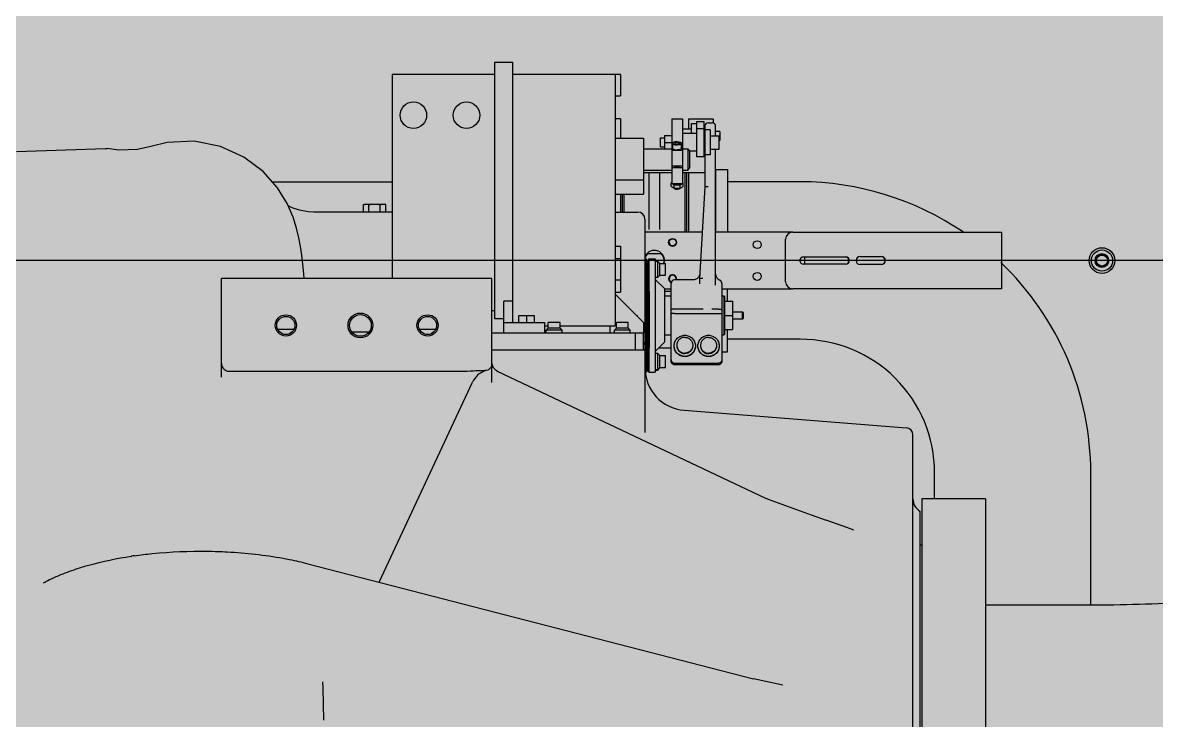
# Model space of a CAD drawing. Header units: millimetres. Extents: x -18489 to 17339, y -1599 to 10961.
# Drawn here: x -16764.6 to -16663, y 1604.2 to 1666.7 of the extents above; entities that cross this region are included whole.
import ezdxf

# ---------------------------------------------------------------- set-up
doc = ezdxf.new("R2010")
doc.units = ezdxf.units.MM
for name, color, linetype in [('188K-SM-03-F10-MECH-EQ-Y2257103$0$0 Xref', 8, 'Continuous'), ('188K-SM-03-F10-MECH-EQ-Y2257103$0$M-EQU-FOUNDATION', 8, 'Continuous'), ('188K-SM-03-F10-MECH-EQ-Y2257103$0$Micron CUP L10 HVAC EQU$0$M-MECH-EQU', 136, 'Continuous'), ('188K-SM-03-F10-MECH-EQ-Y2257103$0$Micron CUP L10 HVAC EQU$0$M-PHASE1 AREA', 252, 'Continuous')]:
    doc.layers.add(name, color=color, linetype=linetype)
pattern_1 = [(50, (4473.52, 709.2), (54.6554, -4.78173), [5.715, -62.865]), (355, (4473.52, 709.2), (-10.57303, 57.31705), [4.572, -50.29218]), (100.45144, (4478.076, 708.8), (44.08237, 52.53533), [4.857, -53.42707]), (46.1842, (4473.52, 724.44), (81.32371, -12.6127), [8.5725, -94.2975]), (96.63556, (4480.3, 723.39), (71.22124, 74.22784), [7.2855, -80.14068]), (351.18415, (4473.52, 724.44), (71.22124, 74.22784), [6.858, -75.43792]), (21, (4481.14, 720.63), (45.48432, -30.67956), [5.715, -62.865]), (326, (4481.14, 720.63), (18.54061, 55.25639), [4.572, -50.292]), (71.45144, (4484.93, 718.07), (64.02493, 24.57683), [4.857, -53.42698]), (37.5, (4473.521, 709.2), (0.926581, 25.366512), [0, -49.6824, 0, -51.054, 0, -50.4825]), (7.5, (4473.52, 709.2), (20.0459, 30.054172), [0, -29.1084, 0, -48.5394, 0, -19.2405]), (327.5, (4456.529, 709.2), (40.677179, -1.718623), [0, -19.05, 0, -59.436, 0, -78.867]), (317.5, (4448.91, 709.2), (44.438754, 7.62795), [0, -24.765, 0, -39.4716, 0, -56.007])]

# ---------------------------------------------------------------- blocks, each defined once
blk = doc.blocks.new('188K-SM-03-F10-MECH-EQ-Y2257103$0$Micron CUP L10 HVAC EQU$0$A$C0c53ceb0')
at = {"layer": '188K-SM-03-F10-MECH-EQ-Y2257103$0$Micron CUP L10 HVAC EQU$0$M-PHASE1 AREA'}
for p, q in [((-5791.1714, 7457.61504), (-5775.3131, 7457.61504)), ((-5791.1714, 7227.66977), (-5791.1714, 7457.61504)), ((-5775.3131, 7457.61504), (-5775.3131, 7224.49811)), ((-5791.1714, 7446.51423), (-5883.1495, 7446.51423)), ((-5883.1495, 7446.51423), (-5883.1495, 7263.69982)), ((-5678.57751, 7446.51423), (-5775.3131, 7446.51423)), ((-5683.335, 7446.51423), (-5683.335, 7221.32645)), ((-5678.57751, 7446.51423), (-5678.57751, 7427.48428)), ((-5683.335, 7427.48428), (-5678.57751, 7427.48428)), ((-5678.61587, 7406.72914), (-5683.335, 7406.72914)), ((-5678.61587, 7406.72895), (-5678.61587, 7389.42437)), ((-5632.58845, 7406.87255), (-5623.07348, 7406.87255)), ((-5632.58845, 7406.87255), (-5632.58845, 7348.86465)), ((-5623.07348, 7406.87255), (-5623.07348, 7348.86465)), ((-5617.86786, 7406.72914), (-5595.60282, 7406.72914)), ((-5617.86786, 7406.72895), (-5617.86786, 7397.40651)), ((-5615.15702, 7393.71265), (-5615.15702, 7402.62072)), ((-5615.15702, 7402.62072), (-5610.38684, 7402.62072)), ((-5610.38684, 7372.66213), (-5610.38684, 7404.51442)), ((-5610.38684, 7404.51442), (-5604.04353, 7404.51442)), ((-5604.04353, 7404.51442), (-5604.04353, 7372.66213)), ((-5600.00918, 7403.29518), (-5596.45692, 7403.29518)), ((-5595.60282, 7406.72895), (-5595.60282, 7403.1599)), ((-5639.33774, 7391.81172), (-5632.58845, 7391.81172)), ((-5639.33774, 7391.81172), (-5639.33774, 7379.9094)), ((-5615.15702, 7397.40651), (-5623.07348, 7397.40651)), ((-5610.38684, 7393.71265), (-5623.07348, 7393.71265)), ((-5610.38684, 7398.0242), (-5604.04353, 7398.0242)), ((-5603.05397, 7398.50391), (-5604.04353, 7398.50391)), ((-5604.04353, 7392.76749), (-5603.43457, 7392.76749)), ((-5603.05397, 7400.25013), (-5603.05397, 7345.87702)), ((-5598.28379, 7396.88431), (-5603.05397, 7396.88431)), ((-5598.28379, 7396.88431), (-5598.28379, 7374.55583)), ((-5598.28379, 7391.6701), (-5590.34196, 7391.6701)), ((-5593.41212, 7391.65317), (-5593.41212, 7400.25013)), ((-5589.78375, 7395.42106), (-5593.41212, 7395.42106)), ((-5590.34196, 7379.77004), (-5590.34196, 7391.6701)), ((-5589.78375, 7395.42106), (-5589.78375, 7387.49191)), ((-6099.14493, 7382.11201), (-6111.29658, 7379.26667)), ((-6084.56704, 7385.65661), (-6099.14505, 7382.11208)), ((-6060.31, 7386.72352), (-6084.56704, 7385.65661)), ((-6036.82562, 7382.09134), (-6060.31, 7386.72352)), ((-6015.8453, 7372.54781), (-6036.82562, 7382.09134)), ((-5683.335, 7389.42437), (-5657.96173, 7389.42437)), ((-5657.96173, 7389.42437), (-5657.96173, 7339.4644)), ((-5642.68702, 7389.68464), (-5639.33774, 7389.68464)), ((-5642.68702, 7381.75549), (-5642.68702, 7389.68464)), ((-5642.68702, 7381.75549), (-5639.33774, 7381.75549)), ((-5639.33774, 7385.4684), (-5632.58845, 7385.4684)), ((-5631.85263, 7380.31735), (-5631.85263, 7384.84754)), ((-5629.03704, 7385.52443), (-5630.17969, 7384.84754)), ((-5630.17969, 7384.84754), (-5629.03704, 7384.17064)), ((-5629.03704, 7384.17064), (-5629.03704, 7385.52443)), ((-5626.75176, 7385.52443), (-5629.03704, 7385.52443)), ((-5629.03704, 7384.17064), (-5626.75176, 7384.17064)), ((-5625.60911, 7384.84754), (-5626.75176, 7385.52443)), ((-5626.75176, 7384.17064), (-5626.75176, 7385.52443)), ((-5626.75176, 7384.17064), (-5625.60911, 7384.84754)), ((-5623.93617, 7380.31735), (-5623.93617, 7384.84754)), ((-5589.78375, 7387.49191), (-5590.34196, 7387.49191)), ((-6219.49758, 7377.49934), (-6139.8827, 7380.27955)), ((-6139.8827, 7380.27955), (-6138.32607, 7380.14129)), ((-6127.93881, 7378.64941), (-6138.32601, 7380.14134)), ((-6111.29658, 7379.26667), (-6127.93881, 7378.64941)), ((-5998.57213, 7359.49831), (-6015.8453, 7372.54781)), ((-5657.96173, 7379.9094), (-5632.58845, 7379.9094)), ((-5632.58845, 7378.6685), (-5623.07348, 7378.6685)), ((-5623.07348, 7379.9094), (-5618.31599, 7379.9094)), ((-5618.31599, 7379.9094), (-5616.73016, 7378.32357)), ((-5618.31599, 7379.9094), (-5618.31599, 7360.87944)), ((-5616.73016, 7378.32357), (-5616.73016, 7362.46527)), ((-5610.38684, 7377.72749), (-5616.73016, 7377.72749)), ((-5604.04353, 7372.66213), (-5610.38684, 7372.66213)), ((-5604.04353, 7378.67264), (-5603.43457, 7378.67264)), ((-5598.28379, 7374.55583), (-5603.05397, 7374.55583)), ((-5598.28379, 7379.77004), (-5590.34196, 7379.77004)), ((-5593.41212, 7257.70032), (-5593.41212, 7379.77004)), ((-5657.96173, 7360.87944), (-5632.58845, 7360.87944)), ((-5632.58845, 7364.60108), (-5623.07348, 7364.60108)), ((-5632.58845, 7363.1705), (-5623.07348, 7363.1705)), ((-5623.07348, 7360.87944), (-5618.31599, 7360.87944)), ((-5618.31599, 7360.87944), (-5616.73016, 7362.46527)), ((-5593.41212, 7361.56472), (-5582.91618, 7361.56472)), ((-5593.41212, 7361.56472), (-5593.41212, 7305.23606)), ((-5582.91618, 7361.56472), (-5582.91618, 7305.23606)), ((-5985.71758, 7344.92679), (-5998.57213, 7359.49831)), ((-5683.335, 7352.19382), (-5657.96173, 7352.19382)), ((-5632.58845, 7358.39293), (-5657.96173, 7358.39293)), ((-5653.00285, 7307.6148), (-5653.00285, 7358.39293)), ((-5643.48787, 7307.6148), (-5643.48787, 7358.39293)), ((-5603.05397, 7358.39293), (-5623.07348, 7358.39293)), ((-5621.09596, 7358.39293), (-5621.09596, 7305.23606)), ((-5619.45369, 7358.39293), (-5619.45369, 7305.23606)), ((-5617.86786, 7358.39293), (-5617.86786, 7305.23606)), ((-5990.57979, 7350.43844), (-5883.1495, 7350.43844)), ((-5977.11924, 7330.89673), (-5985.71758, 7344.92679)), ((-5632.58845, 7349.86646), (-5633.38787, 7349.39288)), ((-5633.38787, 7349.39288), (-5632.58845, 7348.91931)), ((-5633.38787, 7346.29328), (-5633.38787, 7349.39288)), ((-5633.38787, 7346.29328), (-5630.64114, 7344.66613)), ((-5632.58845, 7348.86465), (-5623.07348, 7348.86465)), ((-5632.49619, 7348.86465), (-5630.64114, 7347.76573)), ((-5630.64114, 7344.66613), (-5630.64114, 7347.76573)), ((-5630.64114, 7347.76573), (-5625.14766, 7347.76573)), ((-5630.64114, 7344.66613), (-5625.14766, 7344.66613)), ((-5630.30486, 7344.55274), (-5630.30486, 7344.66613)), ((-5625.48394, 7344.55274), (-5625.48394, 7344.66613)), ((-5625.14766, 7347.76573), (-5623.29261, 7348.86465)), ((-5625.14766, 7344.66613), (-5625.14766, 7347.76573)), ((-5625.14766, 7344.66613), (-5622.40093, 7346.29328)), ((-5622.40093, 7349.39288), (-5623.07348, 7349.7913)), ((-5623.07348, 7348.99446), (-5622.40093, 7349.39288)), ((-5622.40093, 7346.29328), (-5622.40093, 7349.39288)), ((-5603.05397, 7345.8776), (-5607.87489, 7263.80168)), ((-5517.65931, 7350.43773), (-5582.91456, 7350.43773)), ((-5971.86346, 7318.84172), (-5977.11924, 7330.89673)), ((-5908.92693, 7329.99385), (-5907.57762, 7330.3554)), ((-5907.57762, 7330.3554), (-5890.1335, 7330.3554)), ((-5888.78419, 7329.99385), (-5890.1335, 7330.3554)), ((-5683.335, 7339.4644), (-5657.96173, 7339.4644)), ((-5678.61587, 7339.4644), (-5678.61587, 7323.327)), ((-5677.03004, 7339.4644), (-5677.03004, 7323.327)), ((-5675.39476, 7323.327), (-5675.39476, 7339.4644)), ((-5972.69411, 7327.15897), (-5976.25541, 7328.91539)), ((-5966.13753, 7324.96151), (-5972.69411, 7327.15897)), ((-5958.35586, 7323.57897), (-5966.13753, 7324.96151)), ((-5953.24686, 7323.327), (-5958.35586, 7323.57897)), ((-5883.1495, 7323.327), (-5953.2454, 7323.327)), ((-5908.92693, 7323.327), (-5908.92693, 7329.99385)), ((-5903.89124, 7323.327), (-5903.89124, 7329.99385)), ((-5893.81987, 7323.327), (-5893.81987, 7329.99385)), ((-5888.78419, 7323.327), (-5888.78419, 7329.99385)), ((-5683.335, 7323.327), (-5663.06175, 7323.327)), ((-5968.6895, 7308.84937), (-5971.86346, 7318.84172)), ((-5656.71844, 7316.98368), (-5656.71844, 7125.94897)), ((-5966.65791, 7300.28163), (-5968.6895, 7308.84937)), ((-5965.22788, 7292.43598), (-5966.65791, 7300.28163)), ((-5605.44114, 7305.23606), (-5656.71844, 7305.23606)), ((-5524.4238, 7305.23606), (-5593.41212, 7305.23606)), ((-5524.4238, 7305.23606), (-5337.44562, 7305.23606)), ((-5337.44562, 7305.23606), (-5337.44562, 7254.48952)), ((-5964.11, 7284.71812), (-5965.22788, 7292.43598)), ((-5683.335, 7292.62534), (-5678.57751, 7292.62534)), ((-5678.57751, 7292.62332), (-5678.57751, 7251.52268)), ((-5530.76712, 7260.83284), (-5530.76712, 7298.89274)), ((-3683.5878, 7279.86279), (-8809.19869, 7279.86279)), ((-5963.14924, 7276.63365), (-5964.11, 7284.71812)), ((-5683.335, 7281.58797), (-5678.57751, 7281.58797)), ((-5656.71844, 7281.46111), (-5655.73365, 7281.46111)), ((-5654.56171, 7279.43124), (-5655.73365, 7281.46111)), ((-5655.73365, 7281.46111), (-5655.73365, 7179.96802)), ((-5653.38977, 7281.46111), (-5654.56171, 7279.43124)), ((-5654.56171, 7279.43124), (-5654.56171, 7181.99788)), ((-5654.27785, 7286.20611), (-5642.21287, 7286.20611)), ((-5653.38977, 7281.46111), (-5653.38977, 7179.96802)), ((-5653.38977, 7281.46111), (-5647.71092, 7281.46111)), ((-5647.71092, 7281.46098), (-5647.71092, 7179.96815)), ((-5517.66092, 7278.57233), (-5517.66092, 7281.15325)), ((-5514.78196, 7283.03445), (-5476.72205, 7283.03445)), ((-5513.80728, 7283.04259), (-5513.80458, 7276.68329)), ((-5464.03542, 7283.41505), (-5445.00546, 7283.41505)), ((-5962.27451, 7267.95242), (-5963.14924, 7276.63365)), ((-5645.30046, 7279.07602), (-5647.71092, 7279.07602)), ((-5643.52433, 7277.27452), (-5645.30046, 7279.07602)), ((-5645.30046, 7264.81624), (-5645.30046, 7279.07602)), ((-5643.52433, 7266.61774), (-5643.52433, 7277.27452)), ((-5643.52433, 7277.27452), (-5638.19595, 7277.27452)), ((-5638.19595, 7266.61774), (-5638.19595, 7277.27452)), ((-5476.72205, 7276.69113), (-5514.78196, 7276.69113)), ((-5445.00546, 7276.31053), (-5464.03542, 7276.31053)), ((-5793.72579, 7263.69982), (-6036.04052, 7263.69982)), ((-6036.04052, 7175.33078), (-6036.04052, 7263.69982)), ((-5961.89738, 7263.69982), (-5962.27451, 7267.95242)), ((-5793.72579, 7170.48182), (-5793.72579, 7263.69982)), ((-5683.335, 7262.55802), (-5678.57751, 7262.55802)), ((-5647.71092, 7264.81624), (-5645.30046, 7264.81624)), ((-5647.48797, 7262.9694), (-5639.33774, 7254.81917)), ((-5643.52433, 7266.61774), (-5645.30046, 7264.81624)), ((-5643.52433, 7266.61774), (-5638.19595, 7266.61774)), ((-5633.24816, 7189.41531), (-5633.24816, 7259.38615)), ((-5613.86133, 7262.43115), (-5630.20337, 7262.43115)), ((-5613.3486, 7262.45188), (-5613.86132, 7262.43112)), ((-5612.52884, 7262.57266), (-5613.3486, 7262.45188)), ((-5611.75774, 7262.7901), (-5612.52884, 7262.57266)), ((-5611.04352, 7263.09138), (-5611.75774, 7262.7901)), ((-5610.39195, 7263.46405), (-5611.04352, 7263.09138)), ((-5609.8068, 7263.89621), (-5610.39195, 7263.46405)), ((-5609.29018, 7264.37667), (-5609.8068, 7263.89621)), ((-5608.84273, 7264.89517), (-5609.29018, 7264.37667)), ((-5608.46387, 7265.44255), (-5608.84273, 7264.89517)), ((-5608.15155, 7266.01199), (-5608.46387, 7265.44255)), ((-5607.91201, 7266.5753), (-5608.15155, 7266.01199)), ((-5607.74346, 7267.10147), (-5607.91201, 7266.5753)), ((-5607.87489, 7263.8011), (-5607.87489, 7258.93219)), ((-5607.66022, 7267.45641), (-5607.74346, 7267.10147)), ((-5587.83001, 7259.38615), (-5587.83001, 7189.41531)), ((-5683.335, 7251.52065), (-5678.57751, 7251.52065)), ((-5657.96173, 7224.49811), (-5683.335, 7249.87138)), ((-5653.00285, 7252.11077), (-5653.00285, 7201.33265)), ((-5639.33774, 7254.81917), (-5639.33774, 7206.60996)), ((-5639.33774, 7254.48952), (-5633.24816, 7254.48952)), ((-5633.24816, 7252.11077), (-5639.33774, 7252.11077)), ((-5587.83001, 7254.48952), (-5524.4238, 7254.48952)), ((-5582.91618, 7243.4012), (-5582.91618, 7254.48952)), ((-5337.44562, 7254.48952), (-5524.4238, 7254.48952)), ((-5783.24225, 7214.98314), (-5783.24225, 7243.52807)), ((-5775.3131, 7243.52807), (-5783.24225, 7243.52807)), ((-5639.33774, 7248.12063), (-5633.24816, 7248.12063)), ((-5587.83001, 7248.12063), (-5586.11731, 7248.12063)), ((-5586.11731, 7248.12063), (-5586.11731, 7213.3085)), ((-5586.11731, 7248.12063), (-5585.35611, 7247.68115)), ((-5585.35611, 7247.68057), (-5585.35611, 7213.74856)), ((-5585.35611, 7243.4012), (-5578.2516, 7243.4012)), ((-5578.2516, 7243.4012), (-5578.2516, 7218.02793)), ((-5791.1714, 7234.806), (-5793.72579, 7234.806)), ((-5769.75636, 7224.49811), (-5769.75636, 7230.66382)), ((-5769.75636, 7230.66382), (-5755.49658, 7230.66382)), ((-5762.62647, 7224.49811), (-5762.62647, 7230.66382)), ((-5755.49658, 7224.49811), (-5755.49658, 7230.66382)), ((-5664.12743, 7230.66382), (-5663.51847, 7230.66382)), ((-5663.51847, 7230.05486), (-5663.51847, 7230.66382)), ((-5605.30854, 7236.30126), (-5630.20337, 7236.30126)), ((-5630.20337, 7232.39507), (-5590.8748, 7232.39507)), ((-5590.8748, 7236.30126), (-5595.97847, 7236.30126)), ((-5585.35611, 7230.71456), (-5578.2516, 7230.71456)), ((-5578.2516, 7233.88876), (-5569.24408, 7233.88876)), ((-5569.24408, 7233.88876), (-5568.48289, 7233.12756)), ((-5569.24408, 7227.54037), (-5569.24408, 7233.88876)), ((-5568.48289, 7228.30157), (-5568.48289, 7233.12756)), ((-5783.24225, 7227.66977), (-5791.1714, 7227.66977)), ((-5783.24225, 7224.49811), (-5746.76817, 7224.49811)), ((-5746.76817, 7224.49811), (-5746.76817, 7214.98314)), ((-5746.76817, 7221.32645), (-5743.39353, 7221.32645)), ((-5745.19503, 7217.3936), (-5743.39353, 7219.16973)), ((-5743.39353, 7219.16973), (-5743.39353, 7224.49811)), ((-5732.73675, 7219.16973), (-5743.39353, 7219.16973)), ((-5732.7369, 7224.49811), (-5743.39338, 7224.49811)), ((-5732.73675, 7219.16973), (-5732.73675, 7224.49811)), ((-5732.73675, 7221.32645), (-5683.335, 7221.32645)), ((-5730.93525, 7217.3936), (-5732.73675, 7219.16973)), ((-5688.09248, 7221.32645), (-5688.09248, 7214.98314)), ((-5684.12157, 7217.3936), (-5682.32007, 7219.16973)), ((-5682.32007, 7219.16973), (-5682.32007, 7224.49811)), ((-5671.66329, 7219.16973), (-5682.32007, 7219.16973)), ((-5671.66344, 7224.49811), (-5682.31992, 7224.49811)), ((-5671.66329, 7219.16973), (-5671.66329, 7224.49811)), ((-5669.86179, 7217.3936), (-5671.66329, 7219.16973)), ((-5657.96173, 7224.49811), (-5657.96173, 7214.98314)), ((-5578.2516, 7227.54037), (-5569.24408, 7227.54037)), ((-5569.24408, 7227.54037), (-5568.48289, 7228.30157)), ((-5985.63792, 7218.28166), (-5971.02375, 7218.28166)), ((-5919.19111, 7215.99807), (-5903.89327, 7215.99807)), ((-5858.77157, 7218.28166), (-5844.15739, 7218.28166)), ((-5793.72579, 7214.98314), (-5657.96173, 7214.98314)), ((-5745.19503, 7214.98314), (-5745.19503, 7217.3936)), ((-5730.93525, 7217.3936), (-5745.19503, 7217.3936)), ((-5730.93525, 7214.98314), (-5730.93525, 7217.3936)), ((-5684.12157, 7214.98314), (-5684.12157, 7217.3936)), ((-5669.86179, 7217.3936), (-5684.12157, 7217.3936)), ((-5669.86179, 7214.98314), (-5669.86179, 7217.3936)), ((-5665.16773, 7199.50544), (-5665.16773, 7214.98314)), ((-5658.06322, 7199.50544), (-5658.06322, 7214.98314)), ((-5639.33774, 7213.3085), (-5633.24816, 7213.3085)), ((-5587.83001, 7213.3085), (-5586.11731, 7213.3085)), ((-5586.11731, 7213.3085), (-5585.35611, 7213.74798)), ((-5585.35611, 7218.02793), (-5578.2516, 7218.02793)), ((-5582.91618, 7198.16086), (-5582.91618, 7218.02793)), ((-5517.66092, 7209.28528), (-5582.91618, 7209.28528)), ((-5656.71844, 7199.50544), (-5793.72579, 7199.50544)), ((-5647.48797, 7198.45973), (-5639.33774, 7206.60996)), ((-5633.24816, 7201.33265), (-5644.61506, 7201.33265)), ((-5643.48787, 7202.45983), (-5643.48787, 7201.33265)), ((-5645.30046, 7196.61289), (-5647.71092, 7196.61289)), ((-5643.52433, 7194.81139), (-5645.30046, 7196.61289)), ((-5645.30046, 7182.35311), (-5645.30046, 7196.61289)), ((-5643.52433, 7184.15461), (-5643.52433, 7194.81139)), ((-5643.52433, 7194.81139), (-5638.19595, 7194.81139)), ((-5638.19595, 7184.15461), (-5638.19595, 7194.81139)), ((-5587.83001, 7198.16086), (-5582.91618, 7198.16086)), ((-5821.29924, 7180.40521), (-6029.69683, 7180.42255)), ((-5793.19118, 7185.60398), (-5793.67694, 7187.61174)), ((-5792.00487, 7183.35328), (-5793.19118, 7185.60398)), ((-5790.0991, 7181.34972), (-5792.00487, 7183.35328)), ((-5788.72352, 7180.49044), (-5790.0991, 7181.34972)), ((-5548.48974, 7066.82281), (-5788.69419, 7180.47656)), ((-5656.71844, 7179.96802), (-5655.73365, 7179.96802)), ((-5654.56171, 7181.99788), (-5655.73365, 7179.96802)), ((-5653.38977, 7179.96802), (-5654.56171, 7181.99788)), ((-5653.38977, 7179.96802), (-5647.71092, 7179.96802)), ((-5647.71092, 7182.35311), (-5645.30046, 7182.35311)), ((-5646.65953, 7181.54137), (-5647.71092, 7181.54137)), ((-5643.52433, 7184.15461), (-5645.30046, 7182.35311)), ((-5643.52433, 7184.15461), (-5638.19595, 7184.15461)), ((-5630.20337, 7187.97464), (-5590.8748, 7187.97464)), ((-5630.20337, 7187.81331), (-5590.8748, 7187.81331)), ((-5590.8748, 7186.37051), (-5630.20337, 7186.37051)), ((-5894.75118, 6991.7936), (-5811.18544, 7171.00092)), ((-5621.67712, 7145.77755), (-5422.61706, 7129.93987)), ((-5416.77684, 6774.50316), (-5416.77684, 7123.61086)), ((-5397.28773, 7066.29777), (-5397.28773, 7089.56326)), ((-5257.43506, 6971.148), (-5257.43506, 7089.56326)), ((-5547.56821, 7066.42616), (-5548.48971, 7066.82279)), ((-5547.2526, 7066.3077), (-5547.56821, 7066.42616)), ((-5547.25265, 7066.30771), (-5507.88609, 7052.06492)), ((-5351.7557, 7066.29777), (-5408.84555, 7066.29777)), ((-5408.84555, 7066.29775), (-5408.84555, 6368.5329)), ((-5351.7557, 7066.29775), (-5351.7557, 6368.5329)), ((-5507.88609, 7052.06492), (-5494.51291, 7047.26323)), ((-5475.92156, 7040.65509), (-5494.51291, 7047.26323)), ((-5410.4201, 7055.29525), (-5410.4201, 6379.53134)), ((-5469.5834, 7038.41132), (-5475.92156, 7040.65509)), ((-5410.43388, 7025.09118), (-5408.84555, 7025.09118)), ((-6116.93035, 7014.93792), (-6116.58167, 7014.99033)), ((-6116.81491, 7014.82202), (-6116.45673, 7014.8641)), ((-5958.64341, 7008.28566), (-5559.50156, 6905.25788)), ((-6195.21536, 6991.2244), (-6195.23912, 6991.21138)), ((-5254.64256, 6971.148), (-5351.7557, 6971.148)), ((-5248.12228, 6971.16597), (-5254.64256, 6971.148)), ((-5533.16051, 6899.49043), (-5559.50024, 6905.2582)), ((-5945.06929, 6902.54484), (-5945.06932, 6902.55286)), ((-5944.93454, 6896.70067), (-5945.06926, 6902.54484)), ((-5944.28647, 6867.97349), (-5944.93454, 6896.70067)), ((-5533.16051, 6899.49043), (-5533.16376, 6899.49102))]:
    blk.add_line(p, q, dxfattribs=at)
for centre, radius in [((-5864.11955, 7410.04016), 11.89372), ((-5816.54467, 7410.04016), 11.89372), ((-5632.0082, 7296.09995), 3.55226), ((-5632.0082, 7296.09995), 3.17166), ((-5556.14039, 7294.07182), 3.55226), ((-5247.44558, 7279.86279), 11.4879), ((-5247.44558, 7279.86279), 9.51498), ((-5247.44558, 7279.86279), 6.17839), ((-5247.44558, 7279.86279), 5.67682), ((-5247.44558, 7279.86279), 5.29033), ((-5247.44558, 7279.86279), 4.90973), ((-5556.14039, 7265.65376), 3.55226), ((-5978.29927, 7221.70705), 9.51498), ((-5978.29927, 7221.70705), 8.13213), ((-5911.54219, 7221.70705), 11.10081), ((-5911.54219, 7221.70705), 9.71796), ((-5851.43292, 7221.70705), 9.51498), ((-5851.43292, 7221.70705), 8.13213)]:
    blk.add_circle(centre, radius, dxfattribs=at)
for centre, radius, start, end in [((-5600.00918, 7400.25039), 3.04479, 90, 180), ((-5596.45692, 7400.25039), 3.04479, 0, 90), ((-5603.43457, 7393.14809), 0.3806, 270, 0), ((-5603.43457, 7378.29204), 0.3806, 0, 90), ((-5518.31034, 7089.56326), 260.87528, 55.84772991, 89.85736929), ((-5663.06175, 7316.98368), 6.34332, 0, 90), ((-5524.4238, 7298.89274), 6.34332, 90, 180), ((-5640.12591, 7292.54942), 6.34332, 8.83283844, 38.41435594), ((-5648.24536, 7279.86279), 8.75378, 133.56128448, 164.52042816), ((-5648.24536, 7279.86279), 9.12169, 343.34169816, 155.45454546), ((-5648.24536, 7279.86279), 8.75378, 342.73550115, 46.43871552), ((-5514.78196, 7279.86279), 3.17166, 90, 270), ((-5476.72205, 7279.86279), 3.17166, 270, 90), ((-5476.97578, 7279.86279), 3.17166, 274.68569801, 85.31430199), ((-5464.03542, 7279.86279), 3.55226, 90, 270), ((-5445.00546, 7279.86279), 3.55226, 270, 90), ((-5445.2592, 7279.86279), 3.55226, 274.16545684, 85.83454316), ((-5518.31034, 7089.56326), 260.87528, 0, 46.26205073), ((-5646.94973, 7263.50765), 0.7612, 180, 225), ((-5632.0082, 7263.62563), 3.55226, 340.03499678, 251.84765396), ((-5632.0082, 7263.62563), 3.17166, 337.53823738, 252.5844872), ((-5640.12591, 7267.17615), 6.34332, 321.58564406, 351.16716156), ((-5630.20337, 7259.38636), 3.04479, 90, 180), ((-5587.06881, 7267.96838), 6.34332, 180, 246.08346558), ((-5590.8748, 7259.38636), 3.04479, 0, 66.08346558), ((-5524.4238, 7260.83284), 6.34332, 180, 270), ((-5517.01151, 7089.56326), 119.72378, 0, 90.31079016), ((-5663.77498, 7202.30238), 7.02237, 30.3321547, 34.77861289), ((-5646.94973, 7197.92148), 0.7612, 135, 180), ((-6029.6972, 7187.58), 6.34332, 180, 216.87989059), ((-5793.93846, 7162.95849), 19.02995, 108.65302278, 154.99993775), ((-5800.07245, 7187.68222), 6.44555, 270.43156277, 272.25077166), ((-5618.65853, 7183.71756), 38.05991, 180, 265.451), ((-5646.65953, 7184.71302), 3.17166, 270, 349.89197358), ((-5423.12016, 7123.61654), 6.34332, 0, 85.451), ((-5404.09021, 7066.29577), 12.68664, 180, 240.06999585), ((-6060.89817, 6643.3749), 375.76414, 98.12416995, 98.52189642)]:
    blk.add_arc(centre, radius, start, end, dxfattribs=at)
for points, knots in [([(-5627.8944, 7386.20133), (-5628.15195, 7386.20133), (-5628.53574, 7386.18864), (-5629.04042, 7386.14561), (-5629.40526, 7386.10117), (-5629.75561, 7386.04478), (-5630.08811, 7385.97699), (-5630.3996, 7385.89847), (-5630.6871, 7385.80997), (-5630.90913, 7385.72687), (-5631.07217, 7385.6556), (-5631.21762, 7385.58513), (-5631.38026, 7385.49343), (-5631.54787, 7385.37406), (-5631.68109, 7385.24916), (-5631.77863, 7385.11942), (-5631.82966, 7385.00529), (-5631.84938, 7384.9146), (-5631.85263, 7384.86974), (-5631.85263, 7384.84754)], [0, 0, 0, 0, 0.1745988697, 0.2600579958, 0.3433212556, 0.4237029607, 0.5005582458, 0.5732949316, 0.641387248, 0.7043927255, 0.7338827608, 0.7619852213, 0.8139421402, 0.860256661, 0.9011649159, 0.9372618826, 0.9696314474, 0.9849504909, 1, 1, 1, 1]), ([(-5631.85263, 7384.84754), (-5631.85263, 7384.82534), (-5631.84938, 7384.78047), (-5631.82966, 7384.68978), (-5631.77863, 7384.57565), (-5631.68109, 7384.44591), (-5631.54787, 7384.32101), (-5631.38026, 7384.20164), (-5631.21762, 7384.10994), (-5631.07217, 7384.03947), (-5630.90913, 7383.9682), (-5630.6871, 7383.88511), (-5630.3996, 7383.7966), (-5630.08811, 7383.71808), (-5629.75561, 7383.65029), (-5629.40526, 7383.5939), (-5629.04042, 7383.54946), (-5628.53574, 7383.50643), (-5628.15195, 7383.49374), (-5627.8944, 7383.49374)], [0, 0, 0, 0, 0.0150495091, 0.0303685526, 0.0627381174, 0.0988350841, 0.139743339, 0.1860578598, 0.2380147787, 0.2661172392, 0.2956072745, 0.358612752, 0.4267050684, 0.4994417542, 0.5762970393, 0.6566787444, 0.7399420042, 0.8254011303, 1, 1, 1, 1]), ([(-5627.8944, 7386.20133), (-5627.63685, 7386.20133), (-5627.25306, 7386.18864), (-5626.74838, 7386.14561), (-5626.38354, 7386.10117), (-5626.03319, 7386.04478), (-5625.70069, 7385.97699), (-5625.3892, 7385.89847), (-5625.1017, 7385.80997), (-5624.87967, 7385.72687), (-5624.71663, 7385.6556), (-5624.57118, 7385.58513), (-5624.40854, 7385.49343), (-5624.24093, 7385.37406), (-5624.10771, 7385.24916), (-5624.01017, 7385.11942), (-5623.95914, 7385.00529), (-5623.93942, 7384.9146), (-5623.93617, 7384.86974), (-5623.93617, 7384.84754)], [0, 0, 0, 0, 0.1745988697, 0.2600579958, 0.3433212556, 0.4237029607, 0.5005582458, 0.5732949316, 0.641387248, 0.7043927255, 0.7338827608, 0.7619852213, 0.8139421402, 0.860256661, 0.9011649159, 0.9372618826, 0.9696314474, 0.9849504909, 1, 1, 1, 1]), ([(-5623.93617, 7384.84754), (-5623.93617, 7384.82534), (-5623.93942, 7384.78047), (-5623.95914, 7384.68978), (-5624.01017, 7384.57565), (-5624.10771, 7384.44591), (-5624.24093, 7384.32101), (-5624.40854, 7384.20164), (-5624.57118, 7384.10994), (-5624.71663, 7384.03947), (-5624.87967, 7383.9682), (-5625.1017, 7383.88511), (-5625.3892, 7383.7966), (-5625.70069, 7383.71808), (-5626.03319, 7383.65029), (-5626.38354, 7383.5939), (-5626.74838, 7383.54946), (-5627.25306, 7383.50643), (-5627.63685, 7383.49374), (-5627.8944, 7383.49374)], [0, 0, 0, 0, 0.0150495091, 0.0303685526, 0.0627381174, 0.0988350841, 0.139743339, 0.1860578598, 0.2380147787, 0.2661172392, 0.2956072745, 0.358612752, 0.4267050684, 0.4994417542, 0.5762970393, 0.6566787444, 0.7399420042, 0.8254011303, 1, 1, 1, 1]), ([(-5631.85263, 7380.31735), (-5631.85263, 7380.29145), (-5631.84818, 7380.23891), (-5631.82831, 7380.16091), (-5631.79541, 7380.08363), (-5631.74969, 7380.00736), (-5631.69139, 7379.93229), (-5631.62075, 7379.85861), (-5631.538, 7379.78651), (-5631.40738, 7379.68945), (-5631.21401, 7379.57466), (-5630.94681, 7379.45088), (-5630.6402, 7379.3382), (-5630.42105, 7379.27406), (-5630.30584, 7379.24379)], [0, 0, 0, 0, 0.039012118, 0.0789688686, 0.1207391778, 0.1650636176, 0.2125331407, 0.2635927064, 0.318558126, 0.3776368025, 0.5084785777, 0.6563487479, 0.8205946663, 1, 1, 1, 1]), ([(-5630.30584, 7379.24379), (-5630.12623, 7379.1966), (-5629.74872, 7379.11457), (-5629.15864, 7379.02818), (-5628.53502, 7378.97536), (-5628.1096, 7378.96356), (-5627.8944, 7378.96356)], [0, 0, 0, 0, 0.2289293179, 0.4756840764, 0.734715221, 1, 1, 1, 1]), ([(-5625.48296, 7379.24379), (-5625.66257, 7379.1966), (-5626.04008, 7379.11457), (-5626.63016, 7379.02818), (-5627.25378, 7378.97536), (-5627.6792, 7378.96356), (-5627.8944, 7378.96356)], [0, 0, 0, 0, 0.2289293179, 0.4756840764, 0.734715221, 1, 1, 1, 1]), ([(-5623.93617, 7380.31735), (-5623.93617, 7380.29145), (-5623.94062, 7380.23891), (-5623.96049, 7380.16091), (-5623.99339, 7380.08363), (-5624.03911, 7380.00736), (-5624.09741, 7379.93229), (-5624.16805, 7379.85861), (-5624.2508, 7379.78651), (-5624.38142, 7379.68945), (-5624.57479, 7379.57466), (-5624.84199, 7379.45088), (-5625.1486, 7379.3382), (-5625.36775, 7379.27406), (-5625.48296, 7379.24379)], [0, 0, 0, 0, 0.039012118, 0.0789688686, 0.1207391778, 0.1650636176, 0.2125331407, 0.2635927064, 0.318558126, 0.3776368025, 0.5084785777, 0.6563487479, 0.8205946663, 1, 1, 1, 1]), ([(-5627.8944, 7363.96889), (-5628.16134, 7363.96889), (-5628.67115, 7363.99627), (-5629.3674, 7364.11714), (-5629.86135, 7364.28189), (-5630.15224, 7364.45413), (-5630.25757, 7364.54981), (-5630.29646, 7364.59953)], [0, 0, 0, 0, 0.3155386531, 0.6017381695, 0.8340558254, 0.925385251, 1, 1, 1, 1]), ([(-5625.49234, 7364.59953), (-5625.53123, 7364.54981), (-5625.63656, 7364.45413), (-5625.92745, 7364.28189), (-5626.4214, 7364.11714), (-5627.11765, 7363.99627), (-5627.62746, 7363.96889), (-5627.8944, 7363.96889)], [0, 0, 0, 0, 0.074614749, 0.1659441746, 0.3982618305, 0.6844613469, 1, 1, 1, 1]), ([(-5631.70235, 7348.86353), (-5631.62417, 7348.79774), (-5631.43964, 7348.67264), (-5631.11811, 7348.5135), (-5630.7356, 7348.37076), (-5630.45806, 7348.2922), (-5630.31077, 7348.25559)], [0, 0, 0, 0, 0.2003933238, 0.4348502657, 0.7023289912, 1, 1, 1, 1]), ([(-5630.31077, 7348.25559), (-5630.12898, 7348.21041), (-5629.74866, 7348.13181), (-5629.15634, 7348.04892), (-5628.53318, 7347.99832), (-5628.10885, 7347.98702), (-5627.8944, 7347.98702)], [0, 0, 0, 0, 0.2306320542, 0.4776703186, 0.7359646394, 1, 1, 1, 1]), ([(-5630.30486, 7344.55274), (-5630.30486, 7344.53922), (-5630.30288, 7344.5119), (-5630.29087, 7344.45667), (-5630.2598, 7344.38717), (-5630.2004, 7344.30816), (-5630.11927, 7344.2321), (-5630.0172, 7344.1594), (-5629.89506, 7344.09054), (-5629.75393, 7344.0261), (-5629.59509, 7343.96664), (-5629.42, 7343.91275), (-5629.23031, 7343.86493), (-5629.02783, 7343.82364), (-5628.73869, 7343.77712), (-5628.35971, 7343.73853), (-5628.05124, 7343.72831), (-5627.8944, 7343.72831)], [0, 0, 0, 0, 0.015050095, 0.0303697371, 0.0627405449, 0.0988389228, 0.1397487375, 0.1860650934, 0.2380239933, 0.2956077737, 0.3586156747, 0.4267106617, 0.4994501355, 0.5763084177, 0.6566932299, 0.8253943783, 1, 1, 1, 1]), ([(-5627.8944, 7347.98702), (-5627.67995, 7347.98702), (-5627.25562, 7347.99832), (-5626.63246, 7348.04892), (-5626.04014, 7348.13181), (-5625.65982, 7348.21041), (-5625.47803, 7348.25559)], [0, 0, 0, 0, 0.2640353606, 0.5223296814, 0.7693679458, 1, 1, 1, 1]), ([(-5625.48394, 7344.55274), (-5625.48394, 7344.53922), (-5625.48592, 7344.5119), (-5625.49793, 7344.45667), (-5625.529, 7344.38717), (-5625.5884, 7344.30816), (-5625.66953, 7344.2321), (-5625.7716, 7344.1594), (-5625.89374, 7344.09054), (-5626.03487, 7344.0261), (-5626.19371, 7343.96664), (-5626.3688, 7343.91275), (-5626.55849, 7343.86493), (-5626.76097, 7343.82364), (-5627.05011, 7343.77712), (-5627.42909, 7343.73853), (-5627.73756, 7343.72831), (-5627.8944, 7343.72831)], [0, 0, 0, 0, 0.015050095, 0.0303697371, 0.0627405449, 0.0988389228, 0.1397487375, 0.1860650934, 0.2380239933, 0.2956077737, 0.3586156747, 0.4267106617, 0.4994501355, 0.5763084177, 0.6566932299, 0.8253943783, 1, 1, 1, 1]), ([(-5625.47803, 7348.25559), (-5625.33074, 7348.2922), (-5625.0532, 7348.37076), (-5624.67069, 7348.5135), (-5624.34916, 7348.67264), (-5624.16463, 7348.79774), (-5624.08645, 7348.86353)], [0, 0, 0, 0, 0.2976710088, 0.5651497343, 0.7996066762, 1, 1, 1, 1]), ([(-5603.05397, 7345.87702), (-5603.05397, 7345.88638), (-5603.03174, 7345.90923), (-5602.99014, 7345.94177), (-5602.91587, 7345.97887), (-5602.76517, 7346.02504), (-5602.50913, 7346.06309), (-5601.96079, 7346.12077), (-5601.11534, 7346.15493), (-5600.39738, 7346.14925), (-5600.00918, 7346.13801)], [0, 0, 0, 0, 0.0090844089, 0.0271907757, 0.0536044474, 0.0878675778, 0.180327543, 0.3035282425, 0.6232436268, 1, 1, 1, 1]), ([(-5908.92693, 7329.99385), (-5908.81414, 7330.02407), (-5908.36492, 7330.13842), (-5907.90895, 7330.22745), (-5907.56537, 7330.27464)], [0, 0, 0, 0, 0.2518884729, 1, 1, 1, 1]), ([(-5907.56537, 7330.27464), (-5907.46932, 7330.28784), (-5907.08559, 7330.33444), (-5906.69866, 7330.3554), (-5906.40909, 7330.3554)], [0, 0, 0, 0, 0.2508444738, 1, 1, 1, 1]), ([(-5906.40909, 7330.3554), (-5905.98723, 7330.3554), (-5905.13645, 7330.28726), (-5904.30457, 7330.1046), (-5903.89124, 7329.99385)], [0, 0, 0, 0, 0.4964392741, 1, 1, 1, 1]), ([(-5903.89124, 7329.99385), (-5903.05675, 7330.10565), (-5901.38183, 7330.28851), (-5899.69745, 7330.3554), (-5898.85556, 7330.3554)], [0, 0, 0, 0, 0.5000188483, 1, 1, 1, 1]), ([(-5898.85556, 7330.3554), (-5898.01367, 7330.3554), (-5896.32929, 7330.28851), (-5894.65437, 7330.10565), (-5893.81987, 7329.99385)], [0, 0, 0, 0, 0.4999811568, 1, 1, 1, 1]), ([(-5893.81987, 7329.99385), (-5893.40655, 7330.1046), (-5892.57467, 7330.28726), (-5891.72388, 7330.3554), (-5891.30203, 7330.3554)], [0, 0, 0, 0, 0.503560731, 1, 1, 1, 1]), ([(-5891.30203, 7330.3554), (-5890.88018, 7330.3554), (-5890.02939, 7330.28726), (-5889.19751, 7330.1046), (-5888.78419, 7329.99385)], [0, 0, 0, 0, 0.4964392741, 1, 1, 1, 1]), ([(-5607.87489, 7263.80168), (-5607.87489, 7263.81115), (-5607.85184, 7263.83404), (-5607.80962, 7263.86671), (-5607.73431, 7263.90387), (-5607.58284, 7263.94982), (-5607.32637, 7263.9876), (-5606.77831, 7264.04503), (-5605.93415, 7264.07901), (-5605.21747, 7264.0733), (-5604.8301, 7264.06209)], [0, 0, 0, 0, 0.0091856884, 0.027590296, 0.0543390402, 0.0888328543, 0.1814587651, 0.3046652308, 0.6239993792, 1, 1, 1, 1]), ([(-5630.20337, 7236.30126), (-5630.59206, 7236.30126), (-5631.31158, 7236.28134), (-5632.15705, 7236.20838), (-5632.70588, 7236.11432), (-5632.95959, 7236.05087), (-5633.11113, 7235.99022), (-5633.19589, 7235.94449), (-5633.24816, 7235.89057), (-5633.24816, 7235.85555)], [0, 0, 0, 0, 0.3722471448, 0.6890124805, 0.8117982476, 0.9048896442, 0.9396154679, 0.966459883, 1, 1, 1, 1]), ([(-5630.20337, 7232.39507), (-5630.59195, 7232.39507), (-5631.15621, 7232.38647), (-5631.87394, 7232.35506), (-5632.32945, 7232.32462), (-5632.70406, 7232.28783), (-5632.98195, 7232.24759), (-5633.15114, 7232.20731), (-5633.22885, 7232.17235), (-5633.24816, 7232.14908), (-5633.24816, 7232.13941)], [0, 0, 0, 0, 0.3785624291, 0.5496621844, 0.6998006394, 0.823414797, 0.9158700639, 0.9742209962, 0.9905804693, 1, 1, 1, 1]), ([(-5604.8301, 7236.48784), (-5604.85506, 7236.45143), (-5604.98992, 7236.33142), (-5605.17719, 7236.30123), (-5605.30854, 7236.30126)], [0, 0, 0, 0, 0.2515514417, 1, 1, 1, 1]), ([(-5595.97847, 7236.30126), (-5596.10984, 7236.30124), (-5596.29778, 7236.33092), (-5596.43155, 7236.45172), (-5596.45692, 7236.48784)], [0, 0, 0, 0, 0.7485115328, 1, 1, 1, 1]), ([(-5590.8748, 7236.30126), (-5590.48611, 7236.30126), (-5589.76659, 7236.28134), (-5588.92111, 7236.20838), (-5588.37228, 7236.11432), (-5588.11857, 7236.05087), (-5587.96704, 7235.99022), (-5587.88228, 7235.94449), (-5587.83001, 7235.89057), (-5587.83001, 7235.85555)], [0, 0, 0, 0, 0.3722471448, 0.6890124805, 0.8117982476, 0.9048896442, 0.9396154679, 0.966459883, 1, 1, 1, 1]), ([(-5590.8748, 7232.39507), (-5590.48622, 7232.39507), (-5589.92195, 7232.38647), (-5589.20422, 7232.35506), (-5588.74872, 7232.32462), (-5588.37411, 7232.28783), (-5588.09621, 7232.24759), (-5587.92702, 7232.20731), (-5587.84932, 7232.17235), (-5587.83001, 7232.14908), (-5587.83001, 7232.13941)], [0, 0, 0, 0, 0.3785624291, 0.5496621844, 0.6998006394, 0.823414797, 0.9158700639, 0.9742209962, 0.9905804693, 1, 1, 1, 1]), ([(-5630.58394, 7203.45773), (-5630.58394, 7204.07862), (-5630.46125, 7205.32391), (-5629.91626, 7207.11732), (-5629.03126, 7208.7708), (-5627.84026, 7210.21986), (-5626.38913, 7211.4091), (-5624.73339, 7212.29271), (-5622.93761, 7212.83688), (-5621.69075, 7212.95935), (-5621.06899, 7212.95935)], [0, 0, 0, 0, 0.1249136812, 0.249840511, 0.3747915986, 0.4997745418, 0.6247912818, 0.7498415897, 0.8749112144, 1, 1, 1, 1]), ([(-5621.06899, 7211.07638), (-5621.53488, 7211.07638), (-5622.4692, 7210.9846), (-5623.81485, 7210.57687), (-5625.05555, 7209.91473), (-5626.14294, 7209.02361), (-5627.03539, 7207.93777), (-5627.69856, 7206.69877), (-5628.10695, 7205.3549), (-5628.19888, 7204.42176), (-5628.19888, 7203.95651)], [0, 0, 0, 0, 0.1250861532, 0.2501591966, 0.3752080125, 0.5002251665, 0.625208041, 0.7501592369, 0.8750861818, 1, 1, 1, 1]), ([(-5621.06899, 7212.95935), (-5620.44723, 7212.95935), (-5619.20037, 7212.83688), (-5617.40459, 7212.29271), (-5615.74885, 7211.4091), (-5614.29772, 7210.21986), (-5613.10673, 7208.7708), (-5612.22172, 7207.11732), (-5611.67673, 7205.32391), (-5611.55404, 7204.07862), (-5611.55404, 7203.45773)], [0, 0, 0, 0, 0.1250887856, 0.2501584103, 0.3752087182, 0.5002254582, 0.6252084014, 0.750159489, 0.8750863188, 1, 1, 1, 1]), ([(-5621.06899, 7211.07638), (-5620.6031, 7211.07638), (-5619.66878, 7210.9846), (-5618.32313, 7210.57687), (-5617.08243, 7209.91473), (-5615.99504, 7209.02361), (-5615.10259, 7207.93777), (-5614.43942, 7206.69877), (-5614.03103, 7205.3549), (-5613.9391, 7204.42176), (-5613.9391, 7203.95651)], [0, 0, 0, 0, 0.1250861532, 0.2501591966, 0.3752080125, 0.5002251665, 0.625208041, 0.7501592369, 0.8750861818, 1, 1, 1, 1]), ([(-5609.27039, 7203.43023), (-5609.27039, 7204.05112), (-5609.14771, 7205.29641), (-5608.60271, 7207.08982), (-5607.71771, 7208.74329), (-5606.52671, 7210.19235), (-5605.07558, 7211.3816), (-5603.41984, 7212.2652), (-5601.62406, 7212.80937), (-5600.3772, 7212.93184), (-5599.75544, 7212.93184)], [0, 0, 0, 0, 0.1249136812, 0.249840511, 0.3747915986, 0.4997745418, 0.6247912818, 0.7498415897, 0.8749112144, 1, 1, 1, 1]), ([(-5599.75544, 7211.04888), (-5600.22134, 7211.04888), (-5601.15565, 7210.9571), (-5602.5013, 7210.54936), (-5603.74201, 7209.88723), (-5604.82939, 7208.9961), (-5605.72185, 7207.91027), (-5606.38501, 7206.67126), (-5606.7934, 7205.3274), (-5606.88533, 7204.39426), (-5606.88533, 7203.92901)], [0, 0, 0, 0, 0.1250861532, 0.2501591966, 0.3752080125, 0.5002251665, 0.625208041, 0.7501592369, 0.8750861818, 1, 1, 1, 1]), ([(-5599.75544, 7212.93184), (-5599.13369, 7212.93184), (-5597.88683, 7212.80937), (-5596.09104, 7212.2652), (-5594.4353, 7211.3816), (-5592.98418, 7210.19235), (-5591.79318, 7208.74329), (-5590.90818, 7207.08982), (-5590.36318, 7205.29641), (-5590.2405, 7204.05112), (-5590.2405, 7203.43023)], [0, 0, 0, 0, 0.1250887856, 0.2501584103, 0.3752087182, 0.5002254582, 0.6252084014, 0.750159489, 0.8750863188, 1, 1, 1, 1]), ([(-5599.75544, 7211.04888), (-5599.28955, 7211.04888), (-5598.35523, 7210.9571), (-5597.00958, 7210.54936), (-5595.76888, 7209.88723), (-5594.6815, 7208.9961), (-5593.78904, 7207.91027), (-5593.12587, 7206.67126), (-5592.71749, 7205.3274), (-5592.62555, 7204.39426), (-5592.62555, 7203.92901)], [0, 0, 0, 0, 0.1250861532, 0.2501591966, 0.3752080125, 0.5002251665, 0.625208041, 0.7501592369, 0.8750861818, 1, 1, 1, 1]), ([(-5657.71389, 7205.84876), (-5657.50988, 7205.50008), (-5656.89509, 7204.14021), (-5656.71844, 7202.62729), (-5656.71844, 7201.54849)], [0, 0, 0, 0, 0.2724456187, 1, 1, 1, 1]), ([(-5621.06899, 7193.95612), (-5621.69075, 7193.95612), (-5622.93761, 7194.07859), (-5624.73339, 7194.62276), (-5626.38913, 7195.50637), (-5627.84026, 7196.69561), (-5629.03126, 7198.14467), (-5629.91626, 7199.79815), (-5630.46125, 7201.59156), (-5630.58394, 7202.83685), (-5630.58394, 7203.45773)], [0, 0, 0, 0, 0.1250887856, 0.2501584103, 0.3752087182, 0.5002254582, 0.6252084014, 0.750159489, 0.8750863188, 1, 1, 1, 1]), ([(-5621.06899, 7193.7827), (-5621.69075, 7193.7827), (-5622.93761, 7193.90516), (-5624.73339, 7194.44933), (-5626.38913, 7195.33294), (-5627.84026, 7196.52218), (-5629.03126, 7197.97124), (-5629.91626, 7199.62472), (-5630.46125, 7201.41813), (-5630.58394, 7202.66342), (-5630.58394, 7203.28431)], [0, 0, 0, 0, 0.1250887856, 0.2501584103, 0.3752087182, 0.5002254582, 0.6252084014, 0.750159489, 0.8750863188, 1, 1, 1, 1]), ([(-5628.19888, 7203.95651), (-5628.19888, 7203.49126), (-5628.10695, 7202.55812), (-5627.69856, 7201.21425), (-5627.03539, 7199.97525), (-5626.14294, 7198.88941), (-5625.05555, 7197.99829), (-5623.81485, 7197.33615), (-5622.4692, 7196.92842), (-5621.53488, 7196.83664), (-5621.06899, 7196.83664)], [0, 0, 0, 0, 0.1249138182, 0.2498407631, 0.374791959, 0.4997748335, 0.6247919875, 0.7498408034, 0.8749138468, 1, 1, 1, 1]), ([(-5628.19888, 7203.56663), (-5628.19888, 7203.10138), (-5628.10695, 7202.16824), (-5627.69856, 7200.82438), (-5627.03539, 7199.58537), (-5626.14294, 7198.49954), (-5625.05555, 7197.60841), (-5623.81485, 7196.94627), (-5622.4692, 7196.53854), (-5621.53488, 7196.44676), (-5621.06899, 7196.44676)], [0, 0, 0, 0, 0.1249138182, 0.2498407631, 0.374791959, 0.4997748335, 0.6247919875, 0.7498408034, 0.8749138468, 1, 1, 1, 1]), ([(-5613.9391, 7203.95651), (-5613.9391, 7203.49126), (-5614.03103, 7202.55812), (-5614.43942, 7201.21425), (-5615.10259, 7199.97525), (-5615.99504, 7198.88941), (-5617.08243, 7197.99829), (-5618.32313, 7197.33615), (-5619.66878, 7196.92842), (-5620.6031, 7196.83664), (-5621.06899, 7196.83664)], [0, 0, 0, 0, 0.1249138182, 0.2498407631, 0.374791959, 0.4997748335, 0.6247919875, 0.7498408034, 0.8749138468, 1, 1, 1, 1]), ([(-5613.9391, 7203.56663), (-5613.9391, 7203.10138), (-5614.03103, 7202.16824), (-5614.43942, 7200.82438), (-5615.10259, 7199.58537), (-5615.99504, 7198.49954), (-5617.08243, 7197.60841), (-5618.32313, 7196.94627), (-5619.66878, 7196.53854), (-5620.6031, 7196.44676), (-5621.06899, 7196.44676)], [0, 0, 0, 0, 0.1249138182, 0.2498407631, 0.374791959, 0.4997748335, 0.6247919875, 0.7498408034, 0.8749138468, 1, 1, 1, 1]), ([(-5611.55404, 7203.45773), (-5611.55404, 7202.83685), (-5611.67673, 7201.59156), (-5612.22172, 7199.79815), (-5613.10673, 7198.14467), (-5614.29772, 7196.69561), (-5615.74885, 7195.50637), (-5617.40459, 7194.62276), (-5619.20037, 7194.07859), (-5620.44723, 7193.95612), (-5621.06899, 7193.95612)], [0, 0, 0, 0, 0.1249136812, 0.249840511, 0.3747915986, 0.4997745418, 0.6247912818, 0.7498415897, 0.8749112144, 1, 1, 1, 1]), ([(-5611.55404, 7203.28431), (-5611.55404, 7202.66342), (-5611.67673, 7201.41813), (-5612.22172, 7199.62472), (-5613.10673, 7197.97124), (-5614.29772, 7196.52218), (-5615.74885, 7195.33294), (-5617.40459, 7194.44933), (-5619.20037, 7193.90516), (-5620.44723, 7193.7827), (-5621.06899, 7193.7827)], [0, 0, 0, 0, 0.1249136812, 0.249840511, 0.3747915986, 0.4997745418, 0.6247912818, 0.7498415897, 0.8749112144, 1, 1, 1, 1]), ([(-5599.75544, 7193.92862), (-5600.3772, 7193.92862), (-5601.62406, 7194.05109), (-5603.41984, 7194.59526), (-5605.07558, 7195.47886), (-5606.52671, 7196.66811), (-5607.71771, 7198.11716), (-5608.60271, 7199.77064), (-5609.14771, 7201.56405), (-5609.27039, 7202.80934), (-5609.27039, 7203.43023)], [0, 0, 0, 0, 0.1250887856, 0.2501584103, 0.3752087182, 0.5002254582, 0.6252084014, 0.750159489, 0.8750863188, 1, 1, 1, 1]), ([(-5599.75544, 7193.75519), (-5600.3772, 7193.75519), (-5601.62406, 7193.87766), (-5603.41984, 7194.42183), (-5605.07558, 7195.30544), (-5606.52671, 7196.49468), (-5607.71771, 7197.94374), (-5608.60271, 7199.59722), (-5609.14771, 7201.39062), (-5609.27039, 7202.63591), (-5609.27039, 7203.2568)], [0, 0, 0, 0, 0.1250887856, 0.2501584103, 0.3752087182, 0.5002254582, 0.6252084014, 0.750159489, 0.8750863188, 1, 1, 1, 1]), ([(-5606.88533, 7203.92901), (-5606.88533, 7203.46375), (-5606.7934, 7202.53061), (-5606.38501, 7201.18675), (-5605.72185, 7199.94774), (-5604.82939, 7198.86191), (-5603.74201, 7197.97078), (-5602.5013, 7197.30865), (-5601.15565, 7196.90091), (-5600.22134, 7196.80913), (-5599.75544, 7196.80913)], [0, 0, 0, 0, 0.1249138182, 0.2498407631, 0.374791959, 0.4997748335, 0.6247919875, 0.7498408034, 0.8749138468, 1, 1, 1, 1]), ([(-5606.88533, 7203.53913), (-5606.88533, 7203.07387), (-5606.7934, 7202.14073), (-5606.38501, 7200.79687), (-5605.72185, 7199.55786), (-5604.82939, 7198.47203), (-5603.74201, 7197.58091), (-5602.5013, 7196.91877), (-5601.15565, 7196.51103), (-5600.22134, 7196.41925), (-5599.75544, 7196.41925)], [0, 0, 0, 0, 0.1249138182, 0.2498407631, 0.374791959, 0.4997748335, 0.6247919875, 0.7498408034, 0.8749138468, 1, 1, 1, 1]), ([(-5592.62555, 7203.92901), (-5592.62555, 7203.46375), (-5592.71749, 7202.53061), (-5593.12587, 7201.18675), (-5593.78904, 7199.94774), (-5594.6815, 7198.86191), (-5595.76888, 7197.97078), (-5597.00958, 7197.30865), (-5598.35523, 7196.90091), (-5599.28955, 7196.80913), (-5599.75544, 7196.80913)], [0, 0, 0, 0, 0.1249138182, 0.2498407631, 0.374791959, 0.4997748335, 0.6247919875, 0.7498408034, 0.8749138468, 1, 1, 1, 1]), ([(-5592.62555, 7203.53913), (-5592.62555, 7203.07387), (-5592.71749, 7202.14073), (-5593.12587, 7200.79687), (-5593.78904, 7199.55786), (-5594.6815, 7198.47203), (-5595.76888, 7197.58091), (-5597.00958, 7196.91877), (-5598.35523, 7196.51103), (-5599.28955, 7196.41925), (-5599.75544, 7196.41925)], [0, 0, 0, 0, 0.1249138182, 0.2498407631, 0.374791959, 0.4997748335, 0.6247919875, 0.7498408034, 0.8749138468, 1, 1, 1, 1]), ([(-5590.2405, 7203.43023), (-5590.2405, 7202.80934), (-5590.36318, 7201.56405), (-5590.90818, 7199.77064), (-5591.79318, 7198.11716), (-5592.98418, 7196.66811), (-5594.4353, 7195.47886), (-5596.09104, 7194.59526), (-5597.88683, 7194.05109), (-5599.13369, 7193.92862), (-5599.75544, 7193.92862)], [0, 0, 0, 0, 0.1249136812, 0.249840511, 0.3747915986, 0.4997745418, 0.6247912818, 0.7498415897, 0.8749112144, 1, 1, 1, 1]), ([(-5590.2405, 7203.2568), (-5590.2405, 7202.63591), (-5590.36318, 7201.39062), (-5590.90818, 7199.59722), (-5591.79318, 7197.94374), (-5592.98418, 7196.49468), (-5594.4353, 7195.30544), (-5596.09104, 7194.42183), (-5597.88683, 7193.87766), (-5599.13369, 7193.75519), (-5599.75544, 7193.75519)], [0, 0, 0, 0, 0.1249136812, 0.249840511, 0.3747915986, 0.4997745418, 0.6247912818, 0.7498415897, 0.8749112144, 1, 1, 1, 1]), ([(-5633.24816, 7191.01515), (-5633.24816, 7190.61963), (-5633.08971, 7189.81981), (-5632.41166, 7188.80948), (-5631.39992, 7188.13271), (-5630.5994, 7187.97464), (-5630.20337, 7187.97464)], [0, 0, 0, 0, 0.2498687971, 0.4997704621, 0.7498064915, 1, 1, 1, 1]), ([(-5633.24816, 7190.85382), (-5633.24816, 7190.4583), (-5633.08971, 7189.65848), (-5632.41166, 7188.64815), (-5631.39992, 7187.97138), (-5630.5994, 7187.81331), (-5630.20337, 7187.81331)], [0, 0, 0, 0, 0.2498687971, 0.4997704621, 0.7498064915, 1, 1, 1, 1]), ([(-5630.20337, 7186.37051), (-5630.59945, 7186.37051), (-5631.40014, 7186.52898), (-5632.4121, 7187.20662), (-5633.0897, 7188.21857), (-5633.24816, 7189.01925), (-5633.24816, 7189.41531)], [0, 0, 0, 0, 0.2500455429, 0.5000049585, 0.7499677159, 1, 1, 1, 1]), ([(-5587.83001, 7191.01515), (-5587.83001, 7190.61963), (-5587.98845, 7189.81981), (-5588.66651, 7188.80948), (-5589.67824, 7188.13271), (-5590.47877, 7187.97464), (-5590.8748, 7187.97464)], [0, 0, 0, 0, 0.2498687971, 0.4997704621, 0.7498064915, 1, 1, 1, 1]), ([(-5587.83001, 7190.85382), (-5587.83001, 7190.4583), (-5587.98845, 7189.65848), (-5588.66651, 7188.64815), (-5589.67824, 7187.97138), (-5590.47877, 7187.81331), (-5590.8748, 7187.81331)], [0, 0, 0, 0, 0.2498687971, 0.4997704621, 0.7498064915, 1, 1, 1, 1]), ([(-5587.83001, 7189.41531), (-5587.83001, 7189.01914), (-5587.98848, 7188.21846), (-5588.66615, 7187.20662), (-5589.67797, 7186.52896), (-5590.47871, 7186.37065), (-5590.8748, 7186.37062)], [0, 0, 0, 0, 0.2501037701, 0.4999844881, 0.7499456463, 1, 1, 1, 1]), ([(-6029.69683, 7180.42255), (-6030.21959, 7180.42241), (-6031.52979, 7180.72661), (-6033.25522, 7181.97332), (-6034.30054, 7183.14675), (-6034.77113, 7183.77317)], [0, 0, 0, 0, 0.250324748, 0.6248209422, 1, 1, 1, 1]), ([(-5800.12647, 7181.22446), (-5803.65798, 7181.22446), (-5810.70948, 7180.73474), (-5817.76785, 7180.38985), (-5821.29924, 7180.40521)], [0, 0, 0, 0, 0.5000060561, 1, 1, 1, 1]), ([(-6114.00073, 7015.36791), (-6108.68637, 7016.1266), (-6086.85796, 7018.77048), (-6064.82534, 7019.67879), (-6048.21042, 7019.45129)], [0, 0, 0, 0, 0.24418075, 1, 1, 1, 1]), ([(-6048.21042, 7019.45129), (-6042.41453, 7019.37192), (-6019.8492, 7018.62037), (-5997.32384, 7016.1428), (-5980.81459, 7013.1323)], [0, 0, 0, 0, 0.2567298715, 1, 1, 1, 1]), ([(-6166.04961, 7003.58243), (-6162.29921, 7004.81822), (-6146.19186, 7009.66736), (-6129.65406, 7013.01893), (-6116.93035, 7014.93792)], [0, 0, 0, 0, 0.2348160279, 1, 1, 1, 1]), ([(-5980.81459, 7013.1323), (-5978.907, 7012.78445), (-5971.47557, 7011.36467), (-5964.09161, 7009.69197), (-5958.64341, 7008.28566)], [0, 0, 0, 0, 0.2562901483, 1, 1, 1, 1]), ([(-4943.18199, 7012.28346), (-4945.21879, 7011.52353), (-4947.26324, 7010.78552), (-4949.31536, 7010.06944), (-4956.82432, 7007.44924), (-4974.00105, 7002.19945), (-5002.68362, 6995.10954), (-5036.45446, 6988.42436), (-5088.533, 6980.32588), (-5159.51953, 6973.35897), (-5217.9596, 6971.31425), (-5248.12228, 6971.16597)], [-0.0215616488, -0.0215616488, -0.0215616488, -0.0215616488, 0, 0, 0, 0.0788967443, 0.178041664, 0.2929992503, 0.420300963, 0.7007707098, 1, 1, 1, 1]), ([(-6195.2384, 6991.21143), (-6194.54574, 6991.59063), (-6191.68916, 6993.12051), (-6188.77835, 6994.5485), (-6186.55393, 6995.57703)], [0, 0, 0, 0, 0.243695614, 1, 1, 1, 1]), ([(-6186.55393, 6995.57703), (-6184.96121, 6996.31348), (-6178.24853, 6999.28363), (-6171.35388, 7001.83463), (-6166.04961, 7003.58243)], [0, 0, 0, 0, 0.2390799763, 1, 1, 1, 1])]:
    blk.add_open_spline(points, degree=3, knots=knots, dxfattribs=at)
for points in [[(-5797.55047, 7181.75807), (-5798.35543, 7181.41025), (-5799.2496, 7181.23071), (-5800.12647, 7181.22446)], [(-5795.54851, 7183.13007), (-5796.11601, 7182.55352), (-5796.80784, 7182.07896), (-5797.55047, 7181.75807)], [(-5794.18801, 7185.20302), (-5794.4972, 7184.43652), (-5794.96872, 7183.71911), (-5795.54851, 7183.13007)], [(-5793.72579, 7187.58), (-5793.72579, 7186.77283), (-5793.88607, 7185.95159), (-5794.18801, 7185.20302)]]:
    blk.add_open_spline(points, degree=3, dxfattribs=at)
blk = doc.blocks.new('188K-SM-03-F10-MECH-EQ-Y2257103$0$Micron CUP L10 HVAC EQU')
at = {"layer": '188K-SM-03-F10-MECH-EQ-Y2257103$0$Micron CUP L10 HVAC EQU$0$M-MECH-EQU'}
blk.add_blockref('188K-SM-03-F10-MECH-EQ-Y2257103$0$Micron CUP L10 HVAC EQU$0$A$C0c53ceb0', (-206166.7, 2082.2), dxfattribs=at)
blk = doc.blocks.new('188K-SM-03-F10-MECH-EQ-Y2257103')
at = {"layer": '188K-SM-03-F10-MECH-EQ-Y2257103$0$M-EQU-FOUNDATION'}
h = blk.add_hatch(dxfattribs=at)
h.set_pattern_fill('AR-CONC', color=256, scale=0.3)
h.set_pattern_definition(pattern_1)
h.paths.add_polyline_path([(-17043.15, 4192.46), (-16393.15, 4192.46), (-16393.15, 1372.46), (-17043.15, 1372.46)], flags=16)
h.paths.add_polyline_path([(-17048.15, 4197.46), (-16388.15, 4197.46), (-16388.15, 1367.46), (-17048.15, 1367.46)])
h = blk.add_hatch(dxfattribs=at)
h.set_pattern_fill('AR-CONC', color=256, scale=0.3)
h.set_pattern_definition(pattern_1)
h.paths.add_polyline_path([(-17033.15, 4182.46), (-16403.15, 4182.46), (-16403.15, 1382.46), (-17033.15, 1382.46)])
at = {"layer": '188K-SM-03-F10-MECH-EQ-Y2257103$0$0 Xref', "xscale": 0.1, "yscale": 0.1, "zscale": 0.1}
blk.add_blockref('188K-SM-03-F10-MECH-EQ-Y2257103$0$Micron CUP L10 HVAC EQU', (4473.52, 709.2), dxfattribs=at)

msp = doc.modelspace()

# ---------------------------------------------------------------- block references
msp.add_blockref('188K-SM-03-F10-MECH-EQ-Y2257103', (0, 0))

doc.saveas('drawing.dxf')
